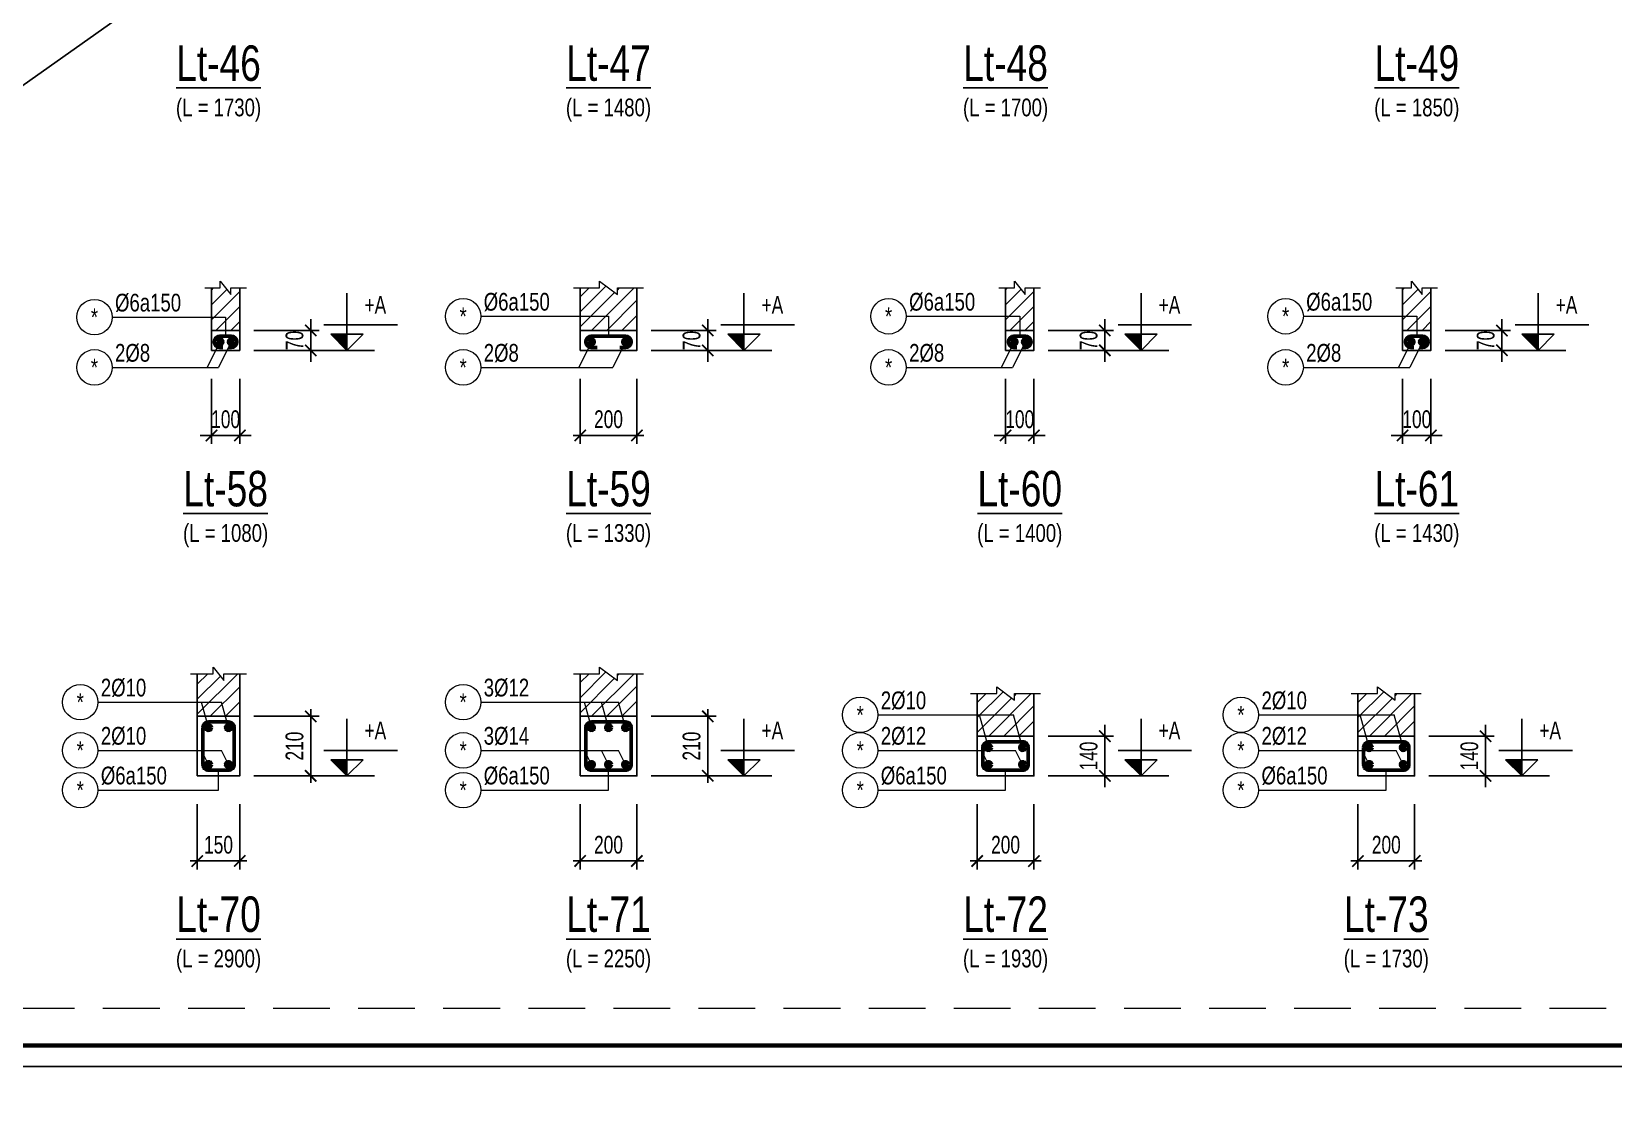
# Model space of a CAD drawing. Header units: millimetres. Extents: x 0 to 84100, y 0 to 158663.
# Drawn here: x 5318 to 10895, y 15038 to 18773 of the extents above; entities that cross this region are included whole.
import ezdxf
from ezdxf.enums import TextEntityAlignment as Align

# ---------------------------------------------------------------- set-up
doc = ezdxf.new("R2010")
doc.units = ezdxf.units.MM
doc.header["$LTSCALE"] = 800
doc.header["$MEASUREMENT"] = 0
doc.linetypes.add('HIDDEN', pattern=[0.375, 0.25, -0.125])
doc.layers.get('DEFPOINTS').update_dxf_attribs({"color": 87})
for name, color, linetype in [('CDC-KHUNGTEN', 9, 'Continuous'), ('CDC.02.DIM', 1, 'Continuous'), ('CDC.03.BORDER', 3, 'Continuous'), ('CDC.06.TEXT', 2, 'Continuous'), ('CDC.10.HATCH', 9, 'Continuous')]:
    doc.layers.add(name, color=color, linetype=linetype)
for name, color, linetype, lineweight in [('CDC.04.HIDDEN', 8, 'HIDDEN', 15), ('CDC.05.STEEL', 4, 'Continuous', 50), ('CDC.11.NOTE', 8, 'Continuous', 18), ('CDC.14.STEELNUM', 9, 'Continuous', 18), ('STEEL_NODE', 6, 'Continuous', 50)]:
    doc.layers.add(name, color=color, linetype=linetype, lineweight=lineweight)
doc.layers.add('KCS_Plotter', color=11, linetype='Continuous', plot=False)
doc.styles.add('KCS_BIGTEXT', font='arial.ttf', dxfattribs={"width": 0.7})
doc.styles.add('KCS_SMTEXT', font='arial.ttf', dxfattribs={"width": 0.7})
doc.dimstyles.new('KCS_DIM25', dxfattribs={"dimtxt": 62.5, "dimasz": 40, "dimexe": 30, "dimexo": 0, "dimgap": 25, "dimtad": 1, "dimdec": 0, "dimzin": 13, "dimdsep": 46, "dimtxsty": 'KCS_SMTEXT', "dimblk": 'ARCHTICK', "dimcen": 0, "dimdle": 25, "dimclrd": 1, "dimclre": 1, "dimclrt": 2, "dimadec": 0, "dimazin": 0, "dimtfac": 1, "dimtdec": 0, "dimtix": 1, "dimtmove": 2, "dimatfit": 3, "dimfxl": 1, "dimtolj": 1, "dimtzin": 13, "dimarcsym": 0})

# ---------------------------------------------------------------- blocks, each defined once
blk = doc.blocks.new('_ArchTick')
at = {"color": 0, "linetype": 'ByBlock', "const_width": 0.15}
blk.add_lwpolyline([(-0.5, -0.5), (0.5, 0.5)], dxfattribs=at)
blk = doc.blocks.new('*D361')
at = {"layer": 'CDC.02.DIM', "color": 1, "lineweight": -2, "transparency": 16777216}
for p, q in [((5952.1, 17550), (5952.1, 17320)), ((6052.1, 17550), (6052.1, 17320)), ((5952.1, 17350), (5912.1, 17350)), ((5952.1, 17350), (6052.1, 17350)), ((6052.1, 17350), (6092.1, 17350))]:
    blk.add_line(p, q, dxfattribs=at)
at = {"layer": 'DEFPOINTS', "color": 0, "transparency": 16777216}
for p in [(5952.1, 17550), (6052.1, 17550), (6052.1, 17350)]:
    blk.add_point(p, dxfattribs=at)
at = {"layer": 'CDC.02.DIM', "color": 1, "lineweight": -2, "transparency": 16777216, "xscale": 40, "yscale": 40, "zscale": 40}
blk.add_blockref('_ArchTick', (5952.1, 17350), dxfattribs=at)
at = {"layer": 'CDC.02.DIM', "color": 1, "lineweight": -2, "transparency": 16777216, "xscale": 40, "yscale": 40, "zscale": 40, "rotation": 180}
blk.add_blockref('_ArchTick', (6052.1, 17350), dxfattribs=at)
at = {"layer": 'CDC.02.DIM', "color": 2, "transparency": 16777216, "insert": (6002.1, 17406.9), "char_height": 62.5, "attachment_point": 5, "style": 'KCS_SMTEXT'}
blk.add_mtext('\\A1;100', dxfattribs=at)
blk = doc.blocks.new('*D362')
at = {"layer": 'CDC.02.DIM', "color": 1, "lineweight": -2, "transparency": 16777216}
for p, q in [((6302.1, 17720), (6302.1, 17760)), ((6102.1, 17720), (6332.1, 17720)), ((6302.1, 17720), (6302.1, 17650)), ((6102.1, 17650), (6332.1, 17650)), ((6302.1, 17650), (6302.1, 17610))]:
    blk.add_line(p, q, dxfattribs=at)
at = {"layer": 'DEFPOINTS', "color": 0, "transparency": 16777216}
for p in [(6102.1, 17720), (6102.1, 17650), (6302.1, 17650)]:
    blk.add_point(p, dxfattribs=at)
at = {"layer": 'CDC.02.DIM', "color": 1, "lineweight": -2, "transparency": 16777216, "xscale": 40, "yscale": 40, "zscale": 40}
for p, rotation in [((6302.1, 17720), 270), ((6302.1, 17650), 90)]:
    blk.add_blockref('_ArchTick', p, dxfattribs=dict(at, rotation=rotation))
at = {"layer": 'CDC.02.DIM', "color": 2, "transparency": 16777216, "insert": (6245.2, 17685), "char_height": 62.5, "attachment_point": 5, "rotation": 90, "style": 'KCS_SMTEXT'}
blk.add_mtext('\\A1;70', dxfattribs=at)
blk = doc.blocks.new('KCS_SNODE')
at = {"layer": 'STEEL_NODE'}
blk.add_hatch(color=256, dxfattribs=at).paths.add_polyline_path([(10, 0, 1), (-10, 0, 1)])
blk.add_circle((0, 0), 10, dxfattribs=at)
blk = doc.blocks.new('*D363')
at = {"layer": 'CDC.02.DIM', "color": 1, "lineweight": -2, "transparency": 16777216}
for p, q in [((7252.1, 17550), (7252.1, 17320)), ((7452.1, 17550), (7452.1, 17320)), ((7227.1, 17350), (7477.1, 17350))]:
    blk.add_line(p, q, dxfattribs=at)
at = {"layer": 'DEFPOINTS', "color": 0, "transparency": 16777216}
for p in [(7252.1, 17550), (7452.1, 17550), (7452.1, 17350)]:
    blk.add_point(p, dxfattribs=at)
at = {"layer": 'CDC.02.DIM', "color": 1, "lineweight": -2, "transparency": 16777216, "xscale": 40, "yscale": 40, "zscale": 40, "rotation": 180}
blk.add_blockref('_ArchTick', (7252.1, 17350), dxfattribs=at)
at = {"layer": 'CDC.02.DIM', "color": 1, "lineweight": -2, "transparency": 16777216, "xscale": 40, "yscale": 40, "zscale": 40}
blk.add_blockref('_ArchTick', (7452.1, 17350), dxfattribs=at)
at = {"layer": 'CDC.02.DIM', "color": 2, "transparency": 16777216, "insert": (7352.1, 17406.9), "char_height": 62.5, "attachment_point": 5, "style": 'KCS_SMTEXT'}
blk.add_mtext('\\A1;200', dxfattribs=at)
blk = doc.blocks.new('*D364')
at = {"layer": 'CDC.02.DIM', "color": 1, "lineweight": -2, "transparency": 16777216}
for p, q in [((7702.1, 17720), (7702.1, 17760)), ((7502.1, 17720), (7732.1, 17720)), ((7702.1, 17720), (7702.1, 17650)), ((7502.1, 17650), (7732.1, 17650)), ((7702.1, 17650), (7702.1, 17610))]:
    blk.add_line(p, q, dxfattribs=at)
at = {"layer": 'DEFPOINTS', "color": 0, "transparency": 16777216}
for p in [(7502.1, 17720), (7502.1, 17650), (7702.1, 17650)]:
    blk.add_point(p, dxfattribs=at)
at = {"layer": 'CDC.02.DIM', "color": 1, "lineweight": -2, "transparency": 16777216, "xscale": 40, "yscale": 40, "zscale": 40}
for p, rotation in [((7702.1, 17720), 270), ((7702.1, 17650), 90)]:
    blk.add_blockref('_ArchTick', p, dxfattribs=dict(at, rotation=rotation))
at = {"layer": 'CDC.02.DIM', "color": 2, "transparency": 16777216, "insert": (7645.2, 17685), "char_height": 62.5, "attachment_point": 5, "rotation": 90, "style": 'KCS_SMTEXT'}
blk.add_mtext('\\A1;70', dxfattribs=at)
blk = doc.blocks.new('*D365')
at = {"layer": 'CDC.02.DIM', "color": 1, "lineweight": -2, "transparency": 16777216}
for p, q in [((8752.1, 17550), (8752.1, 17320)), ((8852.1, 17550), (8852.1, 17320)), ((8752.1, 17350), (8712.1, 17350)), ((8752.1, 17350), (8852.1, 17350)), ((8852.1, 17350), (8892.1, 17350))]:
    blk.add_line(p, q, dxfattribs=at)
at = {"layer": 'DEFPOINTS', "color": 0, "transparency": 16777216}
for p in [(8752.1, 17550), (8852.1, 17550), (8852.1, 17350)]:
    blk.add_point(p, dxfattribs=at)
at = {"layer": 'CDC.02.DIM', "color": 1, "lineweight": -2, "transparency": 16777216, "xscale": 40, "yscale": 40, "zscale": 40}
blk.add_blockref('_ArchTick', (8752.1, 17350), dxfattribs=at)
at = {"layer": 'CDC.02.DIM', "color": 1, "lineweight": -2, "transparency": 16777216, "xscale": 40, "yscale": 40, "zscale": 40, "rotation": 180}
blk.add_blockref('_ArchTick', (8852.1, 17350), dxfattribs=at)
at = {"layer": 'CDC.02.DIM', "color": 2, "transparency": 16777216, "insert": (8802.1, 17406.9), "char_height": 62.5, "attachment_point": 5, "style": 'KCS_SMTEXT'}
blk.add_mtext('\\A1;100', dxfattribs=at)
blk = doc.blocks.new('*D366')
at = {"layer": 'CDC.02.DIM', "color": 1, "lineweight": -2, "transparency": 16777216}
for p, q in [((9102.1, 17720), (9102.1, 17760)), ((8902.1, 17720), (9132.1, 17720)), ((9102.1, 17720), (9102.1, 17650)), ((8902.1, 17650), (9132.1, 17650)), ((9102.1, 17650), (9102.1, 17610))]:
    blk.add_line(p, q, dxfattribs=at)
at = {"layer": 'DEFPOINTS', "color": 0, "transparency": 16777216}
for p in [(8902.1, 17720), (8902.1, 17650), (9102.1, 17650)]:
    blk.add_point(p, dxfattribs=at)
at = {"layer": 'CDC.02.DIM', "color": 1, "lineweight": -2, "transparency": 16777216, "xscale": 40, "yscale": 40, "zscale": 40}
for p, rotation in [((9102.1, 17720), 270), ((9102.1, 17650), 90)]:
    blk.add_blockref('_ArchTick', p, dxfattribs=dict(at, rotation=rotation))
at = {"layer": 'CDC.02.DIM', "color": 2, "transparency": 16777216, "insert": (9045.2, 17685), "char_height": 62.5, "attachment_point": 5, "rotation": 90, "style": 'KCS_SMTEXT'}
blk.add_mtext('\\A1;70', dxfattribs=at)
blk = doc.blocks.new('*D367')
at = {"layer": 'CDC.02.DIM', "color": 1, "lineweight": -2, "transparency": 16777216}
for p, q in [((10152.1, 17550), (10152.1, 17320)), ((10252.1, 17550), (10252.1, 17320)), ((10152.1, 17350), (10112.1, 17350)), ((10152.1, 17350), (10252.1, 17350)), ((10252.1, 17350), (10292.1, 17350))]:
    blk.add_line(p, q, dxfattribs=at)
at = {"layer": 'DEFPOINTS', "color": 0, "transparency": 16777216}
for p in [(10152.1, 17550), (10252.1, 17550), (10252.1, 17350)]:
    blk.add_point(p, dxfattribs=at)
at = {"layer": 'CDC.02.DIM', "color": 1, "lineweight": -2, "transparency": 16777216, "xscale": 40, "yscale": 40, "zscale": 40}
blk.add_blockref('_ArchTick', (10152.1, 17350), dxfattribs=at)
at = {"layer": 'CDC.02.DIM', "color": 1, "lineweight": -2, "transparency": 16777216, "xscale": 40, "yscale": 40, "zscale": 40, "rotation": 180}
blk.add_blockref('_ArchTick', (10252.1, 17350), dxfattribs=at)
at = {"layer": 'CDC.02.DIM', "color": 2, "transparency": 16777216, "insert": (10202.1, 17406.9), "char_height": 62.5, "attachment_point": 5, "style": 'KCS_SMTEXT'}
blk.add_mtext('\\A1;100', dxfattribs=at)
blk = doc.blocks.new('*D368')
at = {"layer": 'CDC.02.DIM', "color": 1, "lineweight": -2, "transparency": 16777216}
for p, q in [((10502.1, 17720), (10502.1, 17760)), ((10302.1, 17720), (10532.1, 17720)), ((10502.1, 17720), (10502.1, 17650)), ((10302.1, 17650), (10532.1, 17650)), ((10502.1, 17650), (10502.1, 17610))]:
    blk.add_line(p, q, dxfattribs=at)
at = {"layer": 'DEFPOINTS', "color": 0, "transparency": 16777216}
for p in [(10302.1, 17720), (10302.1, 17650), (10502.1, 17650)]:
    blk.add_point(p, dxfattribs=at)
at = {"layer": 'CDC.02.DIM', "color": 1, "lineweight": -2, "transparency": 16777216, "xscale": 40, "yscale": 40, "zscale": 40}
for p, rotation in [((10502.1, 17720), 270), ((10502.1, 17650), 90)]:
    blk.add_blockref('_ArchTick', p, dxfattribs=dict(at, rotation=rotation))
at = {"layer": 'CDC.02.DIM', "color": 2, "transparency": 16777216, "insert": (10445.2, 17685), "char_height": 62.5, "attachment_point": 5, "rotation": 90, "style": 'KCS_SMTEXT'}
blk.add_mtext('\\A1;70', dxfattribs=at)
blk = doc.blocks.new('*D561')
at = {"layer": 'CDC.02.DIM', "color": 1, "lineweight": -2, "transparency": 16777216}
for p, q in [((5902.1, 16050), (5902.1, 15820)), ((6052.1, 16050), (6052.1, 15820)), ((5877.1, 15850), (6077.1, 15850))]:
    blk.add_line(p, q, dxfattribs=at)
at = {"layer": 'DEFPOINTS', "color": 0, "transparency": 16777216}
for p in [(5902.1, 16050), (6052.1, 16050), (6052.1, 15850)]:
    blk.add_point(p, dxfattribs=at)
at = {"layer": 'CDC.02.DIM', "color": 1, "lineweight": -2, "transparency": 16777216, "xscale": 40, "yscale": 40, "zscale": 40, "rotation": 180}
blk.add_blockref('_ArchTick', (5902.1, 15850), dxfattribs=at)
at = {"layer": 'CDC.02.DIM', "color": 1, "lineweight": -2, "transparency": 16777216, "xscale": 40, "yscale": 40, "zscale": 40}
blk.add_blockref('_ArchTick', (6052.1, 15850), dxfattribs=at)
at = {"layer": 'CDC.02.DIM', "color": 2, "transparency": 16777216, "insert": (5977.1, 15906.9), "char_height": 62.5, "attachment_point": 5, "style": 'KCS_SMTEXT'}
blk.add_mtext('\\A1;150', dxfattribs=at)
blk = doc.blocks.new('*D562')
at = {"layer": 'CDC.02.DIM', "color": 1, "lineweight": -2, "transparency": 16777216}
for p, q in [((6102.1, 16360), (6332.1, 16360)), ((6302.1, 16385), (6302.1, 16125)), ((6102.1, 16150), (6332.1, 16150))]:
    blk.add_line(p, q, dxfattribs=at)
at = {"layer": 'DEFPOINTS', "color": 0, "transparency": 16777216}
for p in [(6102.1, 16360), (6102.1, 16150), (6302.1, 16150)]:
    blk.add_point(p, dxfattribs=at)
at = {"layer": 'CDC.02.DIM', "color": 1, "lineweight": -2, "transparency": 16777216, "xscale": 40, "yscale": 40, "zscale": 40}
for p, rotation in [((6302.1, 16360), 90), ((6302.1, 16150), 270)]:
    blk.add_blockref('_ArchTick', p, dxfattribs=dict(at, rotation=rotation))
at = {"layer": 'CDC.02.DIM', "color": 2, "transparency": 16777216, "insert": (6245.2, 16255), "char_height": 62.5, "attachment_point": 5, "rotation": 90, "style": 'KCS_SMTEXT'}
blk.add_mtext('\\A1;210', dxfattribs=at)
blk = doc.blocks.new('*D569')
at = {"layer": 'CDC.02.DIM', "color": 1, "lineweight": -2, "transparency": 16777216}
for p, q in [((7252.1, 16050), (7252.1, 15820)), ((7452.1, 16050), (7452.1, 15820)), ((7227.1, 15850), (7477.1, 15850))]:
    blk.add_line(p, q, dxfattribs=at)
at = {"layer": 'DEFPOINTS', "color": 0, "transparency": 16777216}
for p in [(7252.1, 16050), (7452.1, 16050), (7452.1, 15850)]:
    blk.add_point(p, dxfattribs=at)
at = {"layer": 'CDC.02.DIM', "color": 1, "lineweight": -2, "transparency": 16777216, "xscale": 40, "yscale": 40, "zscale": 40, "rotation": 180}
blk.add_blockref('_ArchTick', (7252.1, 15850), dxfattribs=at)
at = {"layer": 'CDC.02.DIM', "color": 1, "lineweight": -2, "transparency": 16777216, "xscale": 40, "yscale": 40, "zscale": 40}
blk.add_blockref('_ArchTick', (7452.1, 15850), dxfattribs=at)
at = {"layer": 'CDC.02.DIM', "color": 2, "transparency": 16777216, "insert": (7352.1, 15906.9), "char_height": 62.5, "attachment_point": 5, "style": 'KCS_SMTEXT'}
blk.add_mtext('\\A1;200', dxfattribs=at)
blk = doc.blocks.new('*D570')
at = {"layer": 'CDC.02.DIM', "color": 1, "lineweight": -2, "transparency": 16777216}
for p, q in [((7502.1, 16360), (7732.1, 16360)), ((7702.1, 16385), (7702.1, 16125)), ((7502.1, 16150), (7732.1, 16150))]:
    blk.add_line(p, q, dxfattribs=at)
at = {"layer": 'DEFPOINTS', "color": 0, "transparency": 16777216}
for p in [(7502.1, 16360), (7502.1, 16150), (7702.1, 16150)]:
    blk.add_point(p, dxfattribs=at)
at = {"layer": 'CDC.02.DIM', "color": 1, "lineweight": -2, "transparency": 16777216, "xscale": 40, "yscale": 40, "zscale": 40}
for p, rotation in [((7702.1, 16360), 90), ((7702.1, 16150), 270)]:
    blk.add_blockref('_ArchTick', p, dxfattribs=dict(at, rotation=rotation))
at = {"layer": 'CDC.02.DIM', "color": 2, "transparency": 16777216, "insert": (7645.2, 16255), "char_height": 62.5, "attachment_point": 5, "rotation": 90, "style": 'KCS_SMTEXT'}
blk.add_mtext('\\A1;210', dxfattribs=at)
blk = doc.blocks.new('*D684')
at = {"layer": 'CDC.02.DIM', "color": 1, "lineweight": -2, "transparency": 16777216}
for p, q in [((8652.1, 16050), (8652.1, 15820)), ((8852.1, 16050), (8852.1, 15820)), ((8627.1, 15850), (8877.1, 15850))]:
    blk.add_line(p, q, dxfattribs=at)
at = {"layer": 'DEFPOINTS', "color": 0, "transparency": 16777216}
for p in [(8652.1, 16050), (8852.1, 16050), (8852.1, 15850)]:
    blk.add_point(p, dxfattribs=at)
at = {"layer": 'CDC.02.DIM', "color": 1, "lineweight": -2, "transparency": 16777216, "xscale": 40, "yscale": 40, "zscale": 40, "rotation": 180}
blk.add_blockref('_ArchTick', (8652.1, 15850), dxfattribs=at)
at = {"layer": 'CDC.02.DIM', "color": 1, "lineweight": -2, "transparency": 16777216, "xscale": 40, "yscale": 40, "zscale": 40}
blk.add_blockref('_ArchTick', (8852.1, 15850), dxfattribs=at)
at = {"layer": 'CDC.02.DIM', "color": 2, "transparency": 16777216, "insert": (8752.1, 15906.9), "char_height": 62.5, "attachment_point": 5, "style": 'KCS_SMTEXT'}
blk.add_mtext('\\A1;200', dxfattribs=at)
blk = doc.blocks.new('*D685')
at = {"layer": 'CDC.02.DIM', "color": 1, "lineweight": -2, "transparency": 16777216}
for p, q in [((8902.1, 16290), (9132.1, 16290)), ((9102.1, 16290), (9102.1, 16330)), ((9102.1, 16290), (9102.1, 16150)), ((8902.1, 16150), (9132.1, 16150)), ((9102.1, 16150), (9102.1, 16110))]:
    blk.add_line(p, q, dxfattribs=at)
at = {"layer": 'DEFPOINTS', "color": 0, "transparency": 16777216}
for p in [(8902.1, 16290), (8902.1, 16150), (9102.1, 16150)]:
    blk.add_point(p, dxfattribs=at)
at = {"layer": 'CDC.02.DIM', "color": 1, "lineweight": -2, "transparency": 16777216, "xscale": 40, "yscale": 40, "zscale": 40}
for p, rotation in [((9102.1, 16290), 270), ((9102.1, 16150), 90)]:
    blk.add_blockref('_ArchTick', p, dxfattribs=dict(at, rotation=rotation))
at = {"layer": 'CDC.02.DIM', "color": 2, "transparency": 16777216, "insert": (9045.2, 16220), "char_height": 62.5, "attachment_point": 5, "rotation": 90, "style": 'KCS_SMTEXT'}
blk.add_mtext('\\A1;140', dxfattribs=at)
blk = doc.blocks.new('*D686')
at = {"layer": 'CDC.02.DIM', "color": 1, "lineweight": -2, "transparency": 16777216}
for p, q in [((9994.5, 16050), (9994.5, 15820)), ((10194.5, 16050), (10194.5, 15820)), ((9969.5, 15850), (10219.5, 15850))]:
    blk.add_line(p, q, dxfattribs=at)
at = {"layer": 'DEFPOINTS', "color": 0, "transparency": 16777216}
for p in [(9994.5, 16050), (10194.5, 16050), (10194.5, 15850)]:
    blk.add_point(p, dxfattribs=at)
at = {"layer": 'CDC.02.DIM', "color": 1, "lineweight": -2, "transparency": 16777216, "xscale": 40, "yscale": 40, "zscale": 40, "rotation": 180}
blk.add_blockref('_ArchTick', (9994.5, 15850), dxfattribs=at)
at = {"layer": 'CDC.02.DIM', "color": 1, "lineweight": -2, "transparency": 16777216, "xscale": 40, "yscale": 40, "zscale": 40}
blk.add_blockref('_ArchTick', (10194.5, 15850), dxfattribs=at)
at = {"layer": 'CDC.02.DIM', "color": 2, "transparency": 16777216, "insert": (10094.5, 15906.9), "char_height": 62.5, "attachment_point": 5, "style": 'KCS_SMTEXT'}
blk.add_mtext('\\A1;200', dxfattribs=at)
blk = doc.blocks.new('*D687')
at = {"layer": 'CDC.02.DIM', "color": 1, "lineweight": -2, "transparency": 16777216}
for p, q in [((10244.5, 16290), (10474.5, 16290)), ((10444.5, 16290), (10444.5, 16330)), ((10444.5, 16290), (10444.5, 16150)), ((10244.5, 16150), (10474.5, 16150)), ((10444.5, 16150), (10444.5, 16110))]:
    blk.add_line(p, q, dxfattribs=at)
at = {"layer": 'DEFPOINTS', "color": 0, "transparency": 16777216}
for p in [(10244.5, 16290), (10244.5, 16150), (10444.5, 16150)]:
    blk.add_point(p, dxfattribs=at)
at = {"layer": 'CDC.02.DIM', "color": 1, "lineweight": -2, "transparency": 16777216, "xscale": 40, "yscale": 40, "zscale": 40}
for p, rotation in [((10444.5, 16290), 270), ((10444.5, 16150), 90)]:
    blk.add_blockref('_ArchTick', p, dxfattribs=dict(at, rotation=rotation))
at = {"layer": 'CDC.02.DIM', "color": 2, "transparency": 16777216, "insert": (10387.6, 16220), "char_height": 62.5, "attachment_point": 5, "rotation": 90, "style": 'KCS_SMTEXT'}
blk.add_mtext('\\A1;140', dxfattribs=at)
blk = doc.blocks.new('Khung tên chuẩn')
at = {"layer": 'CDC-KHUNGTEN', "color": 8}
blk.add_lwpolyline([(75096, 1100), (83000, 1100), (83000, 58300), (3000, 58300), (3000, 1100), (75096, 1100)], dxfattribs=at)
at = {"layer": 'CDC-KHUNGTEN', "color": 255, "lineweight": 60}
blk.add_lwpolyline([(74900, 1400), (74900, 58000), (3300, 58000), (3300, 1400), (74900, 1400)], close=True, dxfattribs=at)

msp = doc.modelspace()

# ---------------------------------------------------------------- hatches: boundary and pattern name
at = {"layer": 'CDC.10.HATCH'}
h = msp.add_hatch(dxfattribs=at)
h.set_pattern_fill('ANSI31', color=256, scale=300, style=0)
h.set_pattern_definition([(45, (184407.19, -985150.537), (-26.5165043, 26.5165043), [])])
h.paths.add_polyline_path([(6052.1, 17870), (6020.8, 17870), (6020.8, 17846.6), (5983.3, 17893.4), (5983.3, 17870), (5952.1, 17870), (5952.1, 17720), (6052.1, 17720)])
h = msp.add_hatch(dxfattribs=at)
h.set_pattern_fill('ANSI31', color=256, scale=300, style=0)
h.set_pattern_definition([(45, (187044.69, -984792.78), (-26.5165043, 26.5165043), [])])
h.paths.add_polyline_path([(7452.1, 17870), (7383.3, 17870), (7383.3, 17846.6), (7320.8, 17893.4), (7320.8, 17870), (7252.1, 17870), (7252.1, 17720), (7452.1, 17720)])
h = msp.add_hatch(dxfattribs=at)
h.set_pattern_fill('ANSI31', color=256, scale=300, style=0)
h.set_pattern_definition([(45, (187207.19, -985150.537), (-26.5165043, 26.5165043), [])])
h.paths.add_polyline_path([(8852.1, 17870), (8820.8, 17870), (8820.8, 17846.6), (8783.3, 17893.4), (8783.3, 17870), (8752.1, 17870), (8752.1, 17720), (8852.1, 17720)])
h = msp.add_hatch(dxfattribs=at)
h.set_pattern_fill('ANSI31', color=256, scale=300, style=0)
h.set_pattern_definition([(45, (188607.19, -985150.537), (-26.5165043, 26.5165043), [])])
h.paths.add_polyline_path([(10252.1, 17870), (10220.8, 17870), (10220.8, 17846.6), (10183.3, 17893.4), (10183.3, 17870), (10152.1, 17870), (10152.1, 17720), (10252.1, 17720)])
h = msp.add_hatch(dxfattribs=at)
h.set_pattern_fill('ANSI31', color=256, scale=300, style=0)
h.set_pattern_definition([(45, (180827.657, -977342.78), (-26.5165043, 26.5165043), [])])
h.paths.add_polyline_path([(6052.1, 16510), (5995.8, 16510), (5995.8, 16486.6), (5958.3, 16533.4), (5958.3, 16510), (5902.1, 16510), (5902.1, 16360), (6052.1, 16360)])
h = msp.add_hatch(dxfattribs=at)
h.set_pattern_fill('ANSI31', color=256, scale=300, style=0)
h.set_pattern_definition([(45, (187044.69, -986152.78), (-26.5165043, 26.5165043), [])])
h.paths.add_polyline_path([(7452.1, 16510), (7383.3, 16510), (7383.3, 16486.6), (7320.8, 16533.4), (7320.8, 16510), (7252.1, 16510), (7252.1, 16360), (7452.1, 16360)])
h = msp.add_hatch(dxfattribs=at)
h.set_pattern_fill('ANSI31', color=256, scale=300, style=0)
h.set_pattern_definition([(45, (188444.69, -986222.78), (-26.5165043, 26.5165043), [])])
h.paths.add_polyline_path([(8852.1, 16440), (8783.3, 16440), (8783.3, 16416.6), (8720.8, 16463.4), (8720.8, 16440), (8652.1, 16440), (8652.1, 16290), (8852.1, 16290)])
h = msp.add_hatch(dxfattribs=at)
h.set_pattern_fill('ANSI31', color=256, scale=300, style=0)
h.set_pattern_definition([(45, (189787.09, -986222.78), (-26.5165043, 26.5165043), [])])
h.paths.add_polyline_path([(10194.5, 16440), (10125.7, 16440), (10125.7, 16416.6), (10063.2, 16463.4), (10063.2, 16440), (9994.5, 16440), (9994.5, 16290), (10194.5, 16290)])

# ---------------------------------------------------------------- linework, layer by layer
at = {"layer": 'CDC.02.DIM', "color": 1, "linetype": 'ByBlock'}
for p, q in [((6429.8, 17650), (6429.8, 17851.1)), ((7829.8, 17650), (7829.8, 17851.1)), ((9229.8, 17650), (9229.8, 17851.1)), ((10629.8, 17650), (10629.8, 17851.1)), ((6608.1, 17739.9), (6348.6, 17739.9)), ((8008.1, 17739.9), (7748.6, 17739.9)), ((9408.1, 17739.9), (9148.6, 17739.9)), ((10808.1, 17739.9), (10548.6, 17739.9)), ((6486.6, 17706.8), (6373, 17706.8)), ((6429.8, 17650), (6373, 17706.8)), ((6429.8, 17650), (6486.6, 17706.8)), ((7886.6, 17706.8), (7773, 17706.8)), ((7829.8, 17650), (7773, 17706.8)), ((7829.8, 17650), (7886.6, 17706.8)), ((9286.6, 17706.8), (9173, 17706.8)), ((9229.8, 17650), (9173, 17706.8)), ((9229.8, 17650), (9286.6, 17706.8)), ((10686.6, 17706.8), (10573, 17706.8)), ((10629.8, 17650), (10573, 17706.8)), ((10629.8, 17650), (10686.6, 17706.8)), ((6527.5, 17650), (6332.1, 17650)), ((7927.5, 17650), (7732.1, 17650)), ((9327.5, 17650), (9132.1, 17650)), ((10727.5, 17650), (10532.1, 17650)), ((6429.8, 16150), (6429.8, 16351.1)), ((7829.8, 16150), (7829.8, 16351.1)), ((9229.8, 16150), (9229.8, 16351.1)), ((10572.2, 16150), (10572.2, 16351.1)), ((6608.1, 16239.9), (6348.6, 16239.9)), ((8008.1, 16239.9), (7748.6, 16239.9)), ((9408.1, 16239.9), (9148.6, 16239.9)), ((10750.5, 16239.9), (10491, 16239.9)), ((6486.6, 16206.8), (6373, 16206.8)), ((6429.8, 16150), (6373, 16206.8)), ((6429.8, 16150), (6486.6, 16206.8)), ((7886.6, 16206.8), (7773, 16206.8)), ((7829.8, 16150), (7773, 16206.8)), ((7829.8, 16150), (7886.6, 16206.8)), ((9286.6, 16206.8), (9173, 16206.8)), ((9229.8, 16150), (9173, 16206.8)), ((9229.8, 16150), (9286.6, 16206.8)), ((10629, 16206.8), (10515.4, 16206.8)), ((10572.2, 16150), (10515.4, 16206.8)), ((10572.2, 16150), (10629, 16206.8)), ((6527.5, 16150), (6332.1, 16150)), ((7927.5, 16150), (7732.1, 16150)), ((9327.5, 16150), (9132.1, 16150)), ((10669.9, 16150), (10474.5, 16150))]:
    msp.add_line(p, q, dxfattribs=at)
at = {"layer": 'CDC.02.DIM'}
for points in [[(6373, 17706.8), (6429.8, 17650), (6429.8, 17706.8)], [(6373, 17706.8), (6429.8, 17650), (6429.8, 17706.8)], [(6373, 17706.8), (6429.8, 17650), (6429.8, 17706.8)], [(6373, 17706.8), (6429.8, 17650), (6429.8, 17706.8)], [(7773, 17706.8), (7829.8, 17650), (7829.8, 17706.8)], [(7773, 17706.8), (7829.8, 17650), (7829.8, 17706.8)], [(7773, 17706.8), (7829.8, 17650), (7829.8, 17706.8)], [(7773, 17706.8), (7829.8, 17650), (7829.8, 17706.8)], [(9173, 17706.8), (9229.8, 17650), (9229.8, 17706.8)], [(9173, 17706.8), (9229.8, 17650), (9229.8, 17706.8)], [(9173, 17706.8), (9229.8, 17650), (9229.8, 17706.8)], [(9173, 17706.8), (9229.8, 17650), (9229.8, 17706.8)], [(10573, 17706.8), (10629.8, 17650), (10629.8, 17706.8)], [(10573, 17706.8), (10629.8, 17650), (10629.8, 17706.8)], [(10573, 17706.8), (10629.8, 17650), (10629.8, 17706.8)], [(10573, 17706.8), (10629.8, 17650), (10629.8, 17706.8)], [(6373, 16206.8), (6429.8, 16150), (6429.8, 16206.8)], [(6373, 16206.8), (6429.8, 16150), (6429.8, 16206.8)], [(6373, 16206.8), (6429.8, 16150), (6429.8, 16206.8)], [(6373, 16206.8), (6429.8, 16150), (6429.8, 16206.8)], [(7773, 16206.8), (7829.8, 16150), (7829.8, 16206.8)], [(7773, 16206.8), (7829.8, 16150), (7829.8, 16206.8)], [(7773, 16206.8), (7829.8, 16150), (7829.8, 16206.8)], [(7773, 16206.8), (7829.8, 16150), (7829.8, 16206.8)], [(9173, 16206.8), (9229.8, 16150), (9229.8, 16206.8)], [(9173, 16206.8), (9229.8, 16150), (9229.8, 16206.8)], [(9173, 16206.8), (9229.8, 16150), (9229.8, 16206.8)], [(9173, 16206.8), (9229.8, 16150), (9229.8, 16206.8)], [(10515.4, 16206.8), (10572.2, 16150), (10572.2, 16206.8)], [(10515.4, 16206.8), (10572.2, 16150), (10572.2, 16206.8)], [(10515.4, 16206.8), (10572.2, 16150), (10572.2, 16206.8)], [(10515.4, 16206.8), (10572.2, 16150), (10572.2, 16206.8)]]:
    msp.add_solid(points, dxfattribs=at)
at = {"layer": 'CDC.03.BORDER', "ltscale": 0.5}
for p, q in [((5952.1, 17720), (5952.1, 17870)), ((6052.1, 17720), (6052.1, 17870)), ((7252.1, 17720), (7252.1, 17870)), ((7452.1, 17720), (7452.1, 17870)), ((8752.1, 17720), (8752.1, 17870)), ((8852.1, 17720), (8852.1, 17870)), ((10152.1, 17720), (10152.1, 17870)), ((10252.1, 17720), (10252.1, 17870)), ((5902.1, 16360), (5902.1, 16510)), ((6052.1, 16360), (6052.1, 16510)), ((7252.1, 16360), (7252.1, 16510)), ((7452.1, 16360), (7452.1, 16510)), ((8652.1, 16290), (8652.1, 16440)), ((8852.1, 16290), (8852.1, 16440)), ((9994.5, 16290), (9994.5, 16440)), ((10194.5, 16290), (10194.5, 16440))]:
    msp.add_line(p, q, dxfattribs=at)
at = {"layer": 'CDC.03.BORDER'}
for points in [[(5952.1, 17650), (6052.1, 17650), (6052.1, 17720), (5952.1, 17720), (5952.1, 17650)], [(7252.1, 17650), (7452.1, 17650), (7452.1, 17720), (7252.1, 17720), (7252.1, 17650)], [(8752.1, 17650), (8852.1, 17650), (8852.1, 17720), (8752.1, 17720), (8752.1, 17650)], [(10152.1, 17650), (10252.1, 17650), (10252.1, 17720), (10152.1, 17720), (10152.1, 17650)], [(5902.1, 16150), (6052.1, 16150), (6052.1, 16360), (5902.1, 16360), (5902.1, 16150)], [(7252.1, 16150), (7452.1, 16150), (7452.1, 16360), (7252.1, 16360), (7252.1, 16150)], [(8652.1, 16150), (8852.1, 16150), (8852.1, 16290), (8652.1, 16290), (8652.1, 16150)], [(9994.5, 16150), (10194.5, 16150), (10194.5, 16290), (9994.5, 16290), (9994.5, 16150)]]:
    msp.add_lwpolyline(points, dxfattribs=at)
at = {"layer": 'CDC.04.HIDDEN'}
msp.add_line((1069.7, 15330.7), (18355.3, 15330.7), dxfattribs=at)
at = {"layer": 'CDC.05.STEEL'}
for points in [[(5992.1, 17660), (5982.1, 17660, -1), (5982.1, 17700), (6022.1, 17700, -1), (6022.1, 17660), (6012.1, 17660)], [(7312.1, 17660), (7292.1, 17660, -1), (7292.1, 17700), (7412.1, 17700, -1), (7412.1, 17660), (7392.1, 17660)], [(8792.1, 17660), (8782.1, 17660, -1), (8782.1, 17700), (8822.1, 17700, -1), (8822.1, 17660), (8812.1, 17660)], [(10192.1, 17660), (10182.1, 17660, -1), (10182.1, 17700), (10222.1, 17700, -1), (10222.1, 17660), (10212.1, 17660)], [(5922.1, 16320), (5922.1, 16190, 0.414214), (5942.1, 16170), (6012.1, 16170, 0.414214), (6032.1, 16190), (6032.1, 16320, 0.414214), (6012.1, 16340), (5942.1, 16340, 0.414214), (5922.1, 16320)], [(7272.1, 16320), (7272.1, 16190, 0.414214), (7292.1, 16170), (7412.1, 16170, 0.414214), (7432.1, 16190), (7432.1, 16320, 0.414214), (7412.1, 16340), (7292.1, 16340, 0.414214), (7272.1, 16320)], [(8672.1, 16250), (8672.1, 16190, 0.414214), (8692.1, 16170), (8812.1, 16170, 0.414214), (8832.1, 16190), (8832.1, 16250, 0.414214), (8812.1, 16270), (8692.1, 16270, 0.414214), (8672.1, 16250)], [(10014.5, 16250), (10014.5, 16190, 0.414214), (10034.5, 16170), (10154.5, 16170, 0.414214), (10174.5, 16190), (10174.5, 16250, 0.414214), (10154.5, 16270), (10034.5, 16270, 0.414214), (10014.5, 16250)]]:
    msp.add_lwpolyline(points, format="xyb", dxfattribs=at)
at = {"layer": 'CDC.11.NOTE'}
for p, q in [((5602.1, 17767), (6002.1, 17767)), ((6002.1, 17767), (6002.1, 17700)), ((6902.1, 17770), (7352.1, 17770)), ((7352.1, 17770), (7352.1, 17700)), ((8402.1, 17770), (8802.1, 17770)), ((8802.1, 17770), (8802.1, 17700)), ((9802.1, 17770), (10202.1, 17770)), ((10202.1, 17770), (10202.1, 17700)), ((5982.1, 17680), (5937.1, 17590)), ((6022.1, 17680), (5977.1, 17590)), ((7292.1, 17680), (7247.1, 17590)), ((7412.1, 17680), (7367.1, 17590)), ((8782.1, 17680), (8737.1, 17590)), ((8822.1, 17680), (8777.1, 17590)), ((10182.1, 17680), (10137.1, 17590)), ((10222.1, 17680), (10177.1, 17590)), ((5602.1, 17590), (5977.1, 17590)), ((6902.1, 17590), (7367.1, 17590)), ((8402.1, 17590), (8777.1, 17590)), ((9802.1, 17590), (10177.1, 17590)), ((5552.1, 16410), (5987.1, 16410)), ((5942.1, 16320), (5917.1, 16410)), ((6012.1, 16320), (5987.1, 16410)), ((6902.1, 16410), (7387.1, 16410)), ((7292.1, 16320), (7267.1, 16410)), ((7352.1, 16320), (7327.1, 16410)), ((7412.1, 16320), (7387.1, 16410)), ((8302.1, 16365), (8780.1, 16365)), ((8692.1, 16250), (8660.1, 16365)), ((8812.1, 16250), (8780.1, 16365)), ((9644.5, 16365), (10122.5, 16365)), ((10034.5, 16250), (10002.5, 16365)), ((10154.5, 16250), (10122.5, 16365)), ((5552.1, 16240), (5987.1, 16240)), ((5942.1, 16190), (5917.1, 16240)), ((6012.1, 16190), (5987.1, 16240)), ((6902.1, 16240), (7387.1, 16240)), ((7292.1, 16190), (7267.1, 16240)), ((7352.1, 16190), (7327.1, 16240)), ((7412.1, 16190), (7387.1, 16240)), ((8302.1, 16240), (8787.1, 16240)), ((8692.1, 16190), (8667.1, 16240)), ((8812.1, 16190), (8787.1, 16240)), ((9644.5, 16240), (10129.5, 16240)), ((10034.5, 16190), (10009.5, 16240)), ((10154.5, 16190), (10129.5, 16240)), ((5977.1, 16100), (5977.1, 16170)), ((7352.1, 16100), (7352.1, 16170)), ((8752.1, 16100), (8752.1, 16170)), ((10094.5, 16100), (10094.5, 16170)), ((5552.1, 16100), (5977.1, 16100)), ((6902.1, 16100), (7352.1, 16100)), ((8302.1, 16100), (8752.1, 16100)), ((9644.5, 16100), (10094.5, 16100))]:
    msp.add_line(p, q, dxfattribs=at)
for points in [[(5928.6, 17870), (5983.3, 17870), (5983.3, 17893.4), (6020.8, 17846.6), (6020.8, 17870), (6075.5, 17870)], [(7228.6, 17870), (7320.8, 17870), (7320.8, 17893.4), (7383.3, 17846.6), (7383.3, 17870), (7475.5, 17870)], [(8728.6, 17870), (8783.3, 17870), (8783.3, 17893.4), (8820.8, 17846.6), (8820.8, 17870), (8875.5, 17870)], [(10128.6, 17870), (10183.3, 17870), (10183.3, 17893.4), (10220.8, 17846.6), (10220.8, 17870), (10275.5, 17870)], [(5878.6, 16510), (5958.3, 16510), (5958.3, 16533.4), (5995.8, 16486.6), (5995.8, 16510), (6075.5, 16510)], [(7228.6, 16510), (7320.8, 16510), (7320.8, 16533.4), (7383.3, 16486.6), (7383.3, 16510), (7475.5, 16510)], [(8628.6, 16440), (8720.8, 16440), (8720.8, 16463.4), (8783.3, 16416.6), (8783.3, 16440), (8875.5, 16440)], [(9971, 16440), (10063.2, 16440), (10063.2, 16463.4), (10125.7, 16416.6), (10125.7, 16440), (10217.9, 16440)]]:
    msp.add_lwpolyline(points, dxfattribs=at)
at = {"layer": 'CDC.14.STEELNUM'}
for centre in [(5539.6, 17767), (6839.6, 17770), (8339.6, 17770), (9739.6, 17770), (5539.6, 17590), (6839.6, 17590), (8339.6, 17590), (9739.6, 17590), (5489.6, 16410), (6839.6, 16410), (8239.6, 16365), (9582, 16365), (5489.6, 16240), (6839.6, 16240), (8239.6, 16240), (9582, 16240), (5489.6, 16100), (6839.6, 16100), (8239.6, 16100), (9582, 16100)]:
    msp.add_circle(centre, 62.5, dxfattribs=at)
at = {"layer": 'KCS_Plotter'}
msp.add_line((0, 14850), (21025, 29700), dxfattribs=at)

# ---------------------------------------------------------------- block references
at = {"xscale": 0.25, "yscale": 0.25, "zscale": 0.25}
msp.add_blockref('Khung tên chuẩn', (0, 14850), dxfattribs=at)
at = {"layer": 'STEEL_NODE', "xscale": -1, "rotation": 180}
for p in [(5982.1, 17680), (7292.1, 17680), (7412.1, 17680), (8782.1, 17680), (10182.1, 17680)]:
    msp.add_blockref('KCS_SNODE', p, dxfattribs=at)
at = {"layer": 'STEEL_NODE', "rotation": 180}
for p in [(6022.1, 17680), (8822.1, 17680), (10222.1, 17680)]:
    msp.add_blockref('KCS_SNODE', p, dxfattribs=at)
at = {"layer": 'STEEL_NODE'}
for p in [(5942.1, 16320), (6012.1, 16320), (7292.1, 16320), (7352.1, 16320), (7412.1, 16320), (8692.1, 16250), (8812.1, 16250), (10034.5, 16250), (10154.5, 16250), (5942.1, 16190), (6012.1, 16190), (7292.1, 16190), (7352.1, 16190), (7412.1, 16190), (8692.1, 16190), (8812.1, 16190), (10034.5, 16190), (10154.5, 16190)]:
    msp.add_blockref('KCS_SNODE', p, dxfattribs=at)

# ---------------------------------------------------------------- texts
at = {"layer": 'CDC.06.TEXT', "color": 4, "style": 'KCS_BIGTEXT', "width": 0.75}
for s, p in [('%%ULt-46', (5977.1, 18600)), ('%%ULt-47', (7352.1, 18600)), ('%%ULt-48', (8752.1, 18600)), ('%%ULt-49', (10202.1, 18600)), ('%%ULt-58', (6002.1, 17100)), ('%%ULt-59', (7352.1, 17100)), ('%%ULt-60', (8802.1, 17100)), ('%%ULt-61', (10202.1, 17100)), ('%%uLt-70', (5977.1, 15600)), ('%%ULt-71', (7352.1, 15600)), ('%%ULt-72', (8752.1, 15600)), ('%%ULt-73', (10094.5, 15600))]:
    msp.add_text(s, height=125, dxfattribs=at).set_placement(p, align=Align.CENTER)
at = {"layer": 'CDC.06.TEXT', "style": 'KCS_SMTEXT', "width": 0.75}
for s, p in [('(L = 1730)', (5977.1, 18475)), ('(L = 1480)', (7352.1, 18475)), ('(L = 1700)', (8752.1, 18475)), ('(L = 1850)', (10202.1, 18475)), ('(L = 1080)', (6002.1, 16975)), ('(L = 1330)', (7352.1, 16975)), ('(L = 1400)', (8802.1, 16975)), ('(L = 1430)', (10202.1, 16975)), ('(L = 2900)', (5977.1, 15475)), ('(L = 2250)', (7352.1, 15475)), ('(L = 1930)', (8752.1, 15475)), ('(L = 1730)', (10094.5, 15475))]:
    msp.add_text(s, height=62.5, dxfattribs=at).set_placement(p, align=Align.CENTER)
for s, p in [('%%C6a150', (5612.1, 17787)), ('%%C6a150', (6912.1, 17790)), ('%%C6a150', (8412.1, 17790)), ('%%C6a150', (9812.1, 17790)), ('2%%C8', (5612.1, 17610)), ('2%%c8', (6912.1, 17610)), ('2%%C8', (8412.1, 17610)), ('2%%C8', (9812.1, 17610)), ('2%%c10', (5562.1, 16430)), ('3%%C12', (6912.1, 16430)), ('2%%C10', (8312.1, 16385)), ('2%%C10', (9654.5, 16385)), ('2%%c10', (5562.1, 16260)), ('3%%C14', (6912.1, 16260)), ('2%%C12', (8312.1, 16260)), ('2%%C12', (9654.5, 16260)), ('%%C6a150', (5562.1, 16120)), ('%%C6a150', (6912.1, 16120)), ('%%C6a150', (8312.1, 16120)), ('%%C6a150', (9654.5, 16120))]:
    msp.add_text(s, height=62.5, dxfattribs=at).set_placement(p)
at = {"layer": 'CDC.06.TEXT', "style": 'KCS_SMTEXT', "width": 0.7}
for p in [(6530, 17810.4), (7930, 17810.4), (9330, 17810.4), (10730, 17810.4), (6530, 16310.4), (7930, 16310.4), (9330, 16310.4), (10672.4, 16310.4)]:
    msp.add_text('+A', height=62.5, dxfattribs=at).set_placement(p, align=Align.MIDDLE)
at = {"layer": 'CDC.14.STEELNUM', "color": 2, "style": 'KCS_SMTEXT', "width": 0.75}
for p in [(5539.6, 17767), (6839.6, 17770), (8339.6, 17770), (9739.6, 17770), (5539.6, 17590), (6839.6, 17590), (8339.6, 17590), (9739.6, 17590), (5489.6, 16410), (6839.6, 16410), (8239.6, 16365), (9582, 16365), (5489.6, 16240), (6839.6, 16240), (8239.6, 16240), (9582, 16240), (5489.6, 16100), (6839.6, 16100), (8239.6, 16100), (9582, 16100)]:
    msp.add_text('*', height=62.5, dxfattribs=at).set_placement(p, align=Align.MIDDLE_CENTER)

# ---------------------------------------------------------------- dimensions: what is measured, and where the dimension line sits
at = {"layer": 'CDC.02.DIM'}
for p1, p2, distance, picture, middle in [((6102.1, 17720), (6102.1, 17650), 200, '*D362', (6245.2, 17685)), ((7502.1, 17720), (7502.1, 17650), 200, '*D364', (7645.2, 17685)), ((8902.1, 17720), (8902.1, 17650), 200, '*D366', (9045.2, 17685)), ((10302.1, 17720), (10302.1, 17650), 200, '*D368', (10445.2, 17685)), ((5952.1, 17550), (6052.1, 17550), -200, '*D361', (6002.1, 17406.9)), ((7252.1, 17550), (7452.1, 17550), -200, '*D363', (7352.1, 17406.9)), ((8752.1, 17550), (8852.1, 17550), -200, '*D365', (8802.1, 17406.9)), ((10152.1, 17550), (10252.1, 17550), -200, '*D367', (10202.1, 17406.9)), ((6102.1, 16360), (6102.1, 16150), 200, '*D562', (6245.2, 16255)), ((7502.1, 16360), (7502.1, 16150), 200, '*D570', (7645.2, 16255)), ((8902.1, 16290), (8902.1, 16150), 200, '*D685', (9045.2, 16220)), ((10244.5, 16290), (10244.5, 16150), 200, '*D687', (10387.6, 16220)), ((5902.1, 16050), (6052.1, 16050), -200, '*D561', (5977.1, 15906.9)), ((7252.1, 16050), (7452.1, 16050), -200, '*D569', (7352.1, 15906.9)), ((8652.1, 16050), (8852.1, 16050), -200, '*D684', (8752.1, 15906.9)), ((9994.5, 16050), (10194.5, 16050), -200, '*D686', (10094.5, 15906.9))]:
    dim = msp.add_aligned_dim(p1=p1, p2=p2, distance=distance, dimstyle='KCS_DIM25', dxfattribs=at)
    dim.commit()
    dim.dimension.update_dxf_attribs({"geometry": picture, "text_midpoint": middle})

doc.saveas('drawing.dxf')
